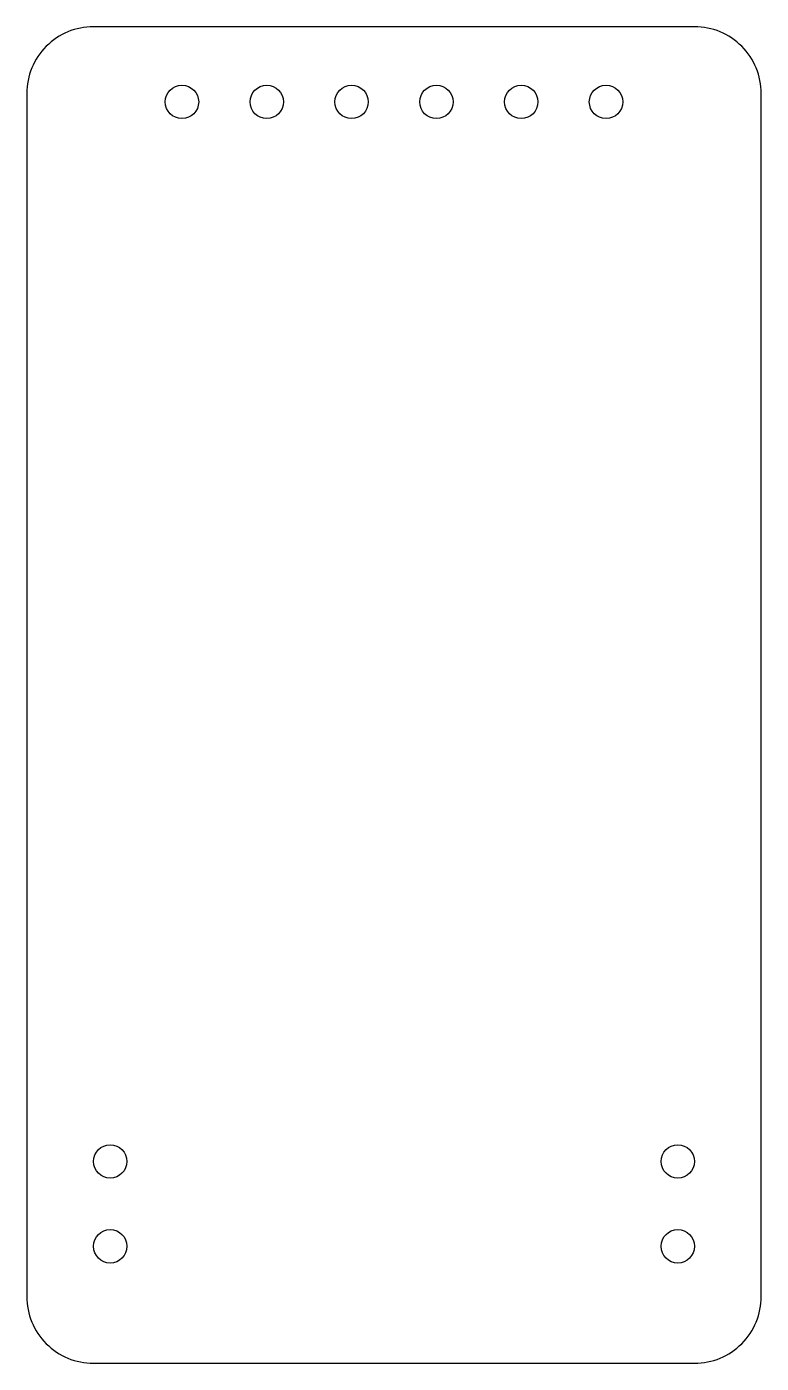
# Model space of a CAD drawing. Header units: millimetres. Extents: x 132.5 to 154.5, y 61 to 101.
import ezdxf

# ---------------------------------------------------------------- set-up
doc = ezdxf.new("R2010")
doc.units = ezdxf.units.MM
doc.layers.get('0').update_dxf_attribs({"linetype": 'CONTINUOUS'})

msp = doc.modelspace()

# ---------------------------------------------------------------- linework, layer by layer
msp.add_lwpolyline([(134.5, 61), (152.5, 61, 0.414214), (154.5, 63), (154.5, 99, 0.414214), (152.5, 101), (134.5, 101, 0.414214), (132.5, 99), (132.5, 63, 0.414214)], format="xyb", close=True)
for centre in [(137.15, 98.75), (139.69, 98.75), (142.23, 98.75), (144.77, 98.75), (147.31, 98.75), (149.85, 98.75), (135, 67.04), (152, 67.04), (135, 64.5), (152, 64.5)]:
    msp.add_circle(centre, 0.5)

doc.saveas('drawing.dxf')
